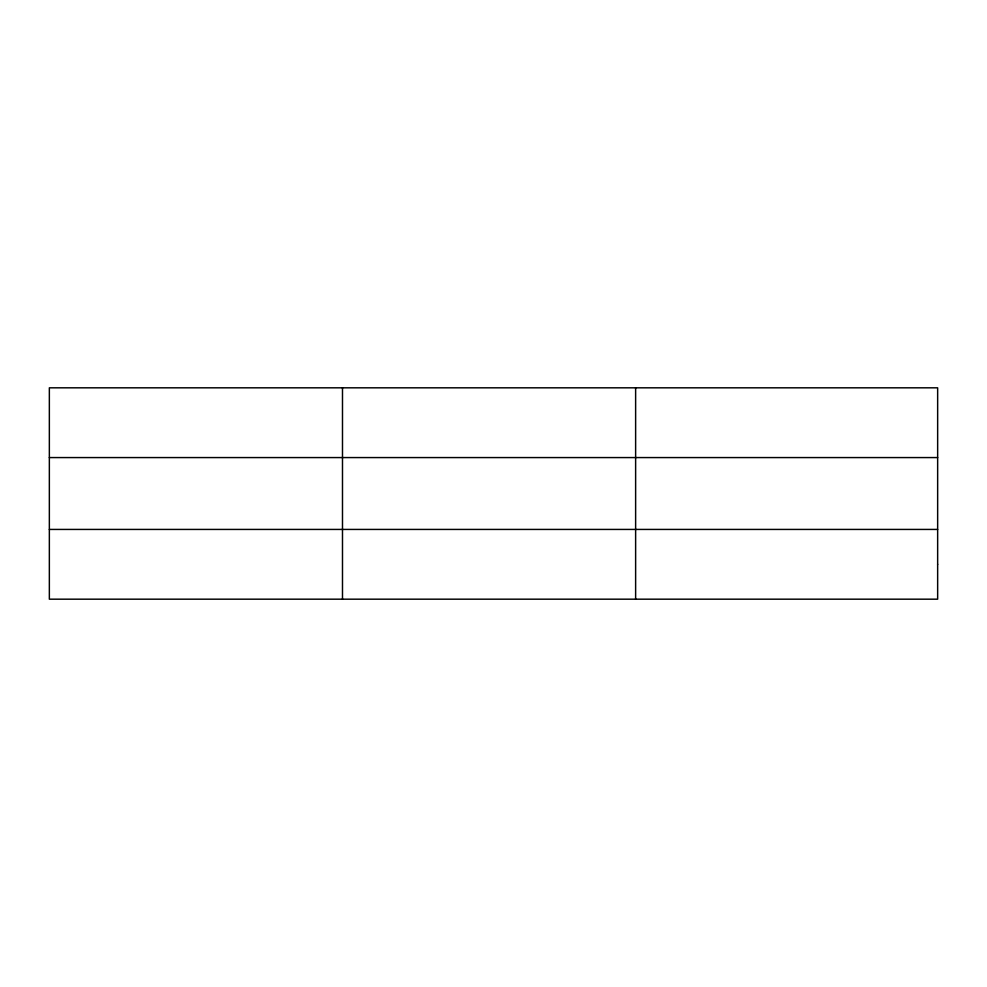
<?xml version="1.0" encoding="UTF-8"?>
<svg xmlns="http://www.w3.org/2000/svg" width="987" height="987" viewBox="0 0 987 987"><rect width="100%" height="100%" fill="white"/><g stroke="black" fill="none" stroke-linecap="round" stroke-linejoin="round"><path stroke-width="1.48" d="M342.489 599.183L342.489 387.817M635.628 599.183L635.628 387.817M49.35 457.573L937.65 457.573M49.35 529.427L937.65 529.427M937.65 564.305L937.65 599.183L49.35 599.183L49.35 387.817L937.65 387.817L937.65 564.305"/></g></svg>
